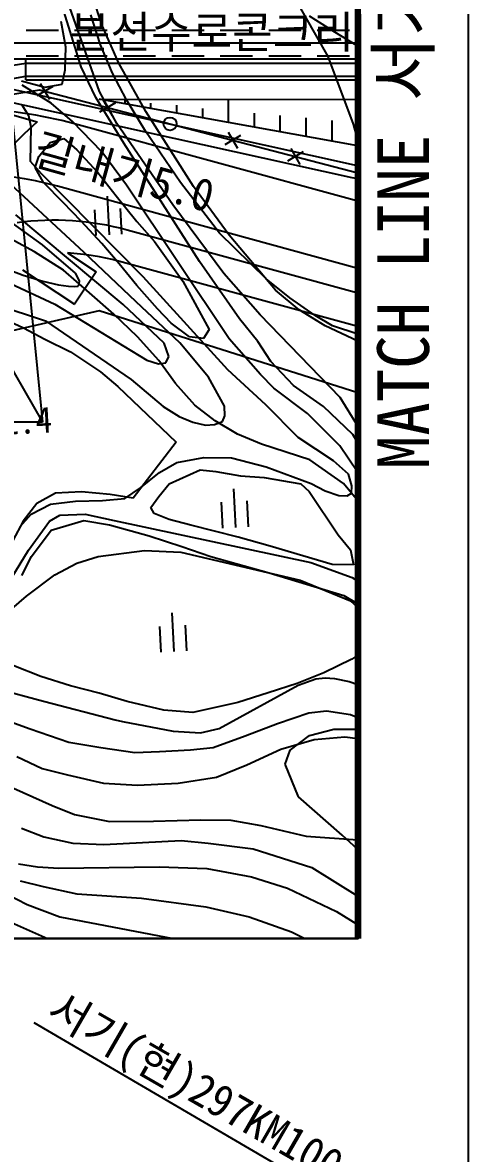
# Model space of a CAD drawing. Header units: millimetres. Extents: x 14054 to 14850, y 1103 to 1809.
# Drawn here: x 14815.4 to 14849.9, y 1374.8 to 1462.2 of the extents above; entities that cross this region are included whole.
import ezdxf
from ezdxf.enums import TextEntityAlignment as Align
from ezdxf.xclip import XClip

# ---------------------------------------------------------------- set-up
doc = ezdxf.new("R2010")
doc.units = ezdxf.units.MM
doc.header["$LTSCALE"] = 10
doc.header["$MEASUREMENT"] = 0
doc.header["$XCLIPFRAME"] = 2
doc.linetypes.add('A-CENTR01', pattern=[2, 1.25, -0.25, 0.25, -0.25])
doc.linetypes.add('HIDDEN', pattern=[0.375, 0.25, -0.125])
for name, color, linetype in [('TN-MACL', 6, 'A-CENTR01'), ('TZ-BASE', 253, 'Continuous'), ('TZ-CABL', 4, 'Continuous'), ('TZ-LEAL', 1, 'Continuous'), ('TZ-LEAT', 3, 'Continuous')]:
    doc.layers.add(name, color=color, linetype=linetype)
doc.layers.add('TX-PAPR', color=2, linetype='Continuous', plot=False)
doc.styles.add('HANA', font='GulimChe.ttf')
doc.styles.get("Standard").update_dxf_attribs({"font": 'GulimChe.ttf'})
doc.styles.add('굴림체', font='GulimChe.ttf')
doc.linetypes.add('ZIGZAG', pattern='A,0.0001,-0.2,[131,ltypeshp.shx,S=0.2,R=0,X=-0.2,Y=0],-0.4,[131,ltypeshp.shx,S=0.2,R=180,X=0.2,Y=0],-0.2', length=0.8001)
doc.dimstyles.get("Standard").update_dxf_attribs({"dimtxt": 0.18, "dimasz": 0.18, "dimexe": 0.18, "dimexo": 0.0625, "dimgap": 0.09, "dimtad": 0, "dimtih": 1, "dimtoh": 1, "dimdec": 4, "dimzin": 0, "dimdsep": 46, "dimtxsty": 'Standard', "dimcen": 0.09, "dimadec": 0, "dimazin": 0, "dimtfac": 1, "dimtdec": 4, "dimtofl": 0, "dimtmove": 0, "dimatfit": 3, "dimfxl": 0, "dimtolj": 1, "dimtzin": 0, "dimarcsym": 0})

# ---------------------------------------------------------------- blocks, each defined once
blk = doc.blocks.new('JD-SSG3')
at = {"layer": 'TZ-BASE'}
for p, q in [((680.241, -4.394, 136), (678.052, 2.19, 136)), ((697.687, -6.794, 137), (694.126, -0.471, 137)), ((680.035, -9.479, 135), (677.181, -1.403, 135)), ((678.601, -7.577, 134), (676.851, -1.955, 134)), ((677.03, -4.041, 133.682), (677.387, -6.031, 133.682)), ((680.112, -5.881, 141.837), (679.352, -3.557, 141.837)), ((696.215, -3.631, 141.837), (698.178, -4.875, 141.837)), ((681.516, -7.291, 136), (680.241, -4.394, 136)), ((698.178, -4.875, 141.837), (699.829, -5.879, 141.837)), ((677.387, -6.031, 133.682), (677.34, -7.835, 133.682)), ((681.021, -8.077, 141.837), (680.112, -5.881, 141.837)), ((699.829, -5.879, 141.837), (699.997, -5.983, 141.837)), ((699.997, -6.991), (279.998, -6.867)), ((674.342, -8.592), (674.343, -6.992)), ((699.657, -12.009, 137), (697.687, -6.794, 137)), ((660.133, -9.573), (674.343, -7.292)), ((674.343, -7.292), (679.998, -7.294)), ((677.34, -7.835, 133.682), (677.113, -8.957, 133.682)), ((679.735, -9.949, 134), (678.601, -7.577, 134)), ((679.998, -7.294), (699.997, -7.3)), ((683.598, -11.031, 136), (681.516, -7.291, 136)), ((671.175, -8.875), (674.343, -8.292)), ((675.805, -9.171, 133.682), (673.985, -8.682, 133.682)), ((674.342, -8.592), (679.998, -8.594)), ((674.343, -8.292), (679.998, -8.294)), ((679.998, -8.294), (699.996, -8.3)), ((679.998, -8.594), (699.996, -8.6)), ((682.113, -10.145, 141.837), (681.021, -8.077, 141.837)), ((699.537, -16.158), (668.645, -9.34)), ((699.721, -15.175), (671.175, -8.875)), ((676.289, -10.4, 133), (674.049, -9.006, 133)), ((676.413, -9.112), (675.193, -9.827)), ((675.445, -8.86), (676.161, -10.08)), ((677.113, -8.957, 133.682), (675.805, -9.171, 133.682)), ((681.371, -11.957, 135), (680.035, -9.479, 135)), ((677.935, -11.799, 133), (676.289, -10.4, 133)), ((681.898, -13.49, 134), (679.735, -9.949, 134)), ((699.996, -13.7), (679.997, -10.094)), ((679.997, -10.094), (699.996, -10.1)), ((681.251, -10.374), (680.031, -11.089)), ((680.283, -10.121), (680.999, -11.341)), ((681.997, -10.455), (681.997, -10.095)), ((683.574, -12.546, 141.837), (682.113, -10.145, 141.837)), ((683.997, -10.815), (683.997, -10.404)), ((689.997, -11.897), (689.997, -10.097)), ((699.996, -13.7), (699.997, -10.1)), ((671.635, -10.824, 131.472), (675.201, -11.837, 131.472)), ((674.56, -11.366, 132), (674.045, -10.551, 132)), ((674.732, -12.254, 132), (674.56, -11.366, 132)), ((687.284, -16.844, 136), (683.598, -11.031, 136)), ((685.997, -11.176), (685.997, -10.547)), ((687.997, -11.536), (687.997, -10.794)), ((691.996, -12.258), (691.997, -11.178)), ((693.996, -12.618), (693.997, -11.358)), ((675.201, -11.837, 131.472), (674.183, -12.789, 131.472)), ((680.207, -14.159, 133), (677.935, -11.799, 133)), ((699.993, -17.983), (678.096, -11.992)), ((685.695, -18.26, 135), (681.371, -11.957, 135)), ((695.996, -12.979), (695.997, -11.539)), ((697.996, -13.339), (697.997, -11.72)), ((699.995, -13.224, 137), (699.657, -12.009, 137)), ((674.183, -12.789, 131.472), (672.832, -14.107, 131.472)), ((674.704, -14.913, 132), (674.732, -12.254, 132)), ((686.276, -16.537, 141.837), (683.574, -12.546, 141.837)), ((690.927, -12.897), (689.707, -13.613)), ((689.96, -12.645), (690.675, -13.865)), ((675.333, -14.526, 132.264), (676.223, -13.445, 132.264)), ((676.223, -13.445, 132.264), (677.256, -13.119, 132.264)), ((677.256, -13.119, 132.264), (678.263, -13.99, 132.264)), ((678.263, -13.99, 132.264), (679.893, -15.748, 132.264)), ((687.753, -22.63, 134), (681.898, -13.49, 134)), ((694.798, -13.907), (695.513, -15.127)), ((675.053, -15.371, 132.264), (675.333, -14.526, 132.264)), ((682.1, -16.741, 133), (680.207, -14.159, 133)), ((695.766, -14.159), (694.546, -14.875)), ((675.548, -15.858, 132), (674.704, -14.913, 132)), ((675.691, -16.534, 132.264), (675.053, -15.371, 132.264)), ((699.994, -15.227), (699.721, -15.175)), ((683.41, -23.825, 132), (675.548, -15.858, 132)), ((677.21, -18.071, 132.264), (675.691, -16.534, 132.264)), ((679.893, -15.748, 132.264), (681.3, -17.559, 132.264)), ((689.292, -20.438, 141.837), (686.276, -16.537, 141.837)), ((699.994, -16.246), (699.537, -16.158)), ((678.838, -21.935, 131), (673.139, -16.645, 131)), ((699.991, -23.166), (676.776, -16.815)), ((690.048, -28.627, 133), (682.1, -16.741, 133)), ((690.044, -20.605, 136), (687.284, -16.844, 136)), ((678.602, -19.515, 132.264), (677.21, -18.071, 132.264)), ((680.607, -17.586, 131.767), (680.762, -20.582, 131.767)), ((681.3, -17.559, 132.264), (682.909, -19.538, 132.264)), ((689.641, -23.565, 135), (685.695, -18.26, 135)), ((675.62, -21.354, 129), (672.381, -19.006, 129)), ((681.845, -25.957, 130), (673.552, -19.037, 130)), ((679.763, -20.634, 131.767), (679.66, -18.637, 131.767)), ((681.761, -20.53, 131.767), (681.657, -18.533, 131.767)), ((680.212, -21.253, 132.264), (678.602, -19.515, 132.264)), ((682.909, -19.538, 132.264), (684.263, -21.091, 132.264)), ((674.999, -21.888), (672.575, -20.568)), ((699.99, -25.084), (682.15, -20.203)), ((692.9, -23.974, 141.837), (689.292, -20.438, 141.837)), ((693.632, -24.863, 136), (690.044, -20.605, 136)), ((678.174, -23.549, 129), (675.62, -21.354, 129)), ((681.547, -22.807, 132.264), (680.212, -21.253, 132.264)), ((684.263, -21.091, 132.264), (686.474, -24.16, 132.264)), ((671.596, -22.729, 129), (674.126, -23.684, 129)), ((677.237, -23.299), (674.999, -21.888)), ((677.552, -21.977), (679.754, -23.433)), ((677.552, -21.977), (679.754, -23.433)), ((677.552, -21.977), (679.754, -23.433)), ((682.861, -25.759, 131), (678.838, -21.935, 131)), ((699.989, -27.675), (681.491, -22.615)), ((690.846, -27.071, 134), (687.753, -22.63, 134)), ((674.085, -23.281), (678.099, -25.935)), ((679.252, -25.059), (677.237, -23.299)), ((679.754, -23.433), (678.099, -25.935)), ((679.754, -23.433), (678.099, -25.935)), ((679.754, -23.433), (678.099, -25.935)), ((678.467, -24.134, 129), (678.174, -23.549, 129)), ((682.9, -24.491, 132.264), (681.547, -22.807, 132.264)), ((692.441, -26.763, 135), (689.641, -23.565, 135)), ((673.152, -24.344, 130), (676.579, -25.925, 130)), ((674.126, -23.684, 129), (675.653, -24.168, 129)), ((675.653, -24.168, 129), (676.869, -24.443, 129)), ((676.869, -24.443, 129), (677.626, -24.554, 129)), ((678.376, -24.552, 129), (678.444, -24.399, 129)), ((678.444, -24.399, 129), (678.467, -24.134, 129)), ((689.95, -31.024, 132), (683.41, -23.825, 132)), ((686.474, -24.16, 132.264), (688.497, -27.89, 132.264)), ((694.732, -25.457, 141.837), (692.9, -23.974, 141.837)), ((677.626, -24.554, 129), (678.077, -24.568, 129)), ((678.077, -24.568, 129), (678.376, -24.552, 129)), ((681.14, -26.708), (679.252, -25.059)), ((684.51, -26.285, 132.264), (682.9, -24.491, 132.264)), ((695.445, -26.382, 136), (693.632, -24.863, 136)), ((671.526, -25.791, 131), (675.844, -27.236, 131)), ((676.579, -25.925, 130), (683.686, -30.271, 130)), ((685.025, -28.953, 130), (681.845, -25.957, 130)), ((686.224, -28.922, 131), (682.861, -25.759, 131)), ((696.677, -26.811, 141.837), (694.732, -25.457, 141.837)), ((679.992, -26.444), (659.99, -31.028)), ((679.992, -26.444), (659.99, -31.028)), ((671.769, -26.657, 131.583), (674.157, -27.756, 131.583)), ((699.987, -32.799), (679.992, -26.444)), ((699.987, -32.799), (679.992, -26.444)), ((682.952, -28.467), (681.14, -26.708)), ((685.572, -27.413, 132.264), (684.51, -26.285, 132.264)), ((692.27, -28.817, 134), (690.846, -27.071, 134)), ((698.615, -33.143, 135), (692.441, -26.763, 135)), ((697.454, -27.623, 136), (695.445, -26.382, 136)), ((698.016, -27.611, 141.837), (696.677, -26.811, 141.837)), ((674.157, -27.756, 131.583), (675.808, -28.63, 131.583)), ((675.844, -27.236, 131), (682.477, -31.759, 131)), ((686.966, -28.47, 132.264), (685.572, -27.413, 132.264)), ((688.497, -27.89, 132.264), (688.069, -28.587, 132.264)), ((699.989, -28.804, 136), (697.454, -27.623, 136)), ((699.989, -28.259, 141.837), (698.016, -27.611, 141.837)), ((675.808, -28.63, 131.583), (677.791, -29.617, 131.583)), ((684.599, -30.298), (682.952, -28.467)), ((688.069, -28.587, 132.264), (686.966, -28.47, 132.264)), ((692.472, -31.38, 133), (690.048, -28.627, 133)), ((693.254, -30.366, 134), (692.27, -28.817, 134)), ((677.791, -29.617, 131.583), (680.103, -31.176, 131.583)), ((685.383, -29.979, 130), (685.025, -28.953, 130)), ((688.449, -31.588, 131), (686.224, -28.922, 131)), ((683.686, -30.271, 130), (684.574, -30.558, 130)), ((684.574, -30.558, 130), (685.158, -30.479, 130)), ((685.896, -32.073), (684.599, -30.298)), ((685.158, -30.479, 130), (685.383, -29.979, 130)), ((695.02, -32.221, 134), (693.254, -30.366, 134)), ((680.103, -31.176, 131.583), (681.44, -32.307, 131.583)), ((692.872, -33.723, 132), (689.95, -31.024, 132)), ((693.501, -32.439, 133), (692.472, -31.38, 133)), ((681.44, -32.307, 131.583), (685.946, -36.602, 131.583)), ((682.477, -31.759, 131), (684.95, -33.856, 131)), ((687.397, -33.738), (685.896, -32.073)), ((689.678, -33.819, 131), (688.449, -31.588, 131)), ((697.329, -33.84, 134), (695.02, -32.221, 134)), ((696.106, -34.39, 133), (693.501, -32.439, 133)), ((699.987, -35.371, 135), (698.615, -33.143, 135)), ((684.95, -33.856, 131), (686.172, -34.627, 131)), ((688.974, -34.962), (687.397, -33.738)), ((689.717, -34.582, 131), (689.678, -33.819, 131)), ((695.367, -36.236, 132), (692.872, -33.723, 132)), ((699.598, -36.017, 134), (697.329, -33.84, 134)), ((686.172, -34.627, 131), (687.238, -35.058, 131)), ((690.698, -35.984), (688.974, -34.962)), ((689.531, -35.009, 131), (689.717, -34.582, 131)), ((698.601, -36.903, 133), (696.106, -34.39, 133)), ((687.238, -35.058, 131), (688.224, -35.285, 131)), ((688.224, -35.285, 131), (688.917, -35.249, 131)), ((688.917, -35.249, 131), (689.531, -35.009, 131)), ((685.946, -36.602, 131.583), (682.626, -40.929, 131.583)), ((692.554, -36.767), (690.698, -35.984)), ((698.103, -38.041, 132), (695.367, -36.236, 132)), ((699.986, -36.648, 134), (699.598, -36.017, 134)), ((696.284, -37.966), (692.554, -36.767)), ((699.985, -38.947, 133), (698.601, -36.903, 133)), ((684.658, -38.947, 132), (686.009, -38.182, 132)), ((686.009, -38.182, 132), (688.076, -37.796, 132)), ((688.076, -37.796, 132), (690.233, -37.824, 132)), ((690.233, -37.824, 132), (692.912, -38.519, 132)), ((698.889, -39.803), (696.284, -37.966)), ((699.271, -39.093, 132), (698.103, -38.041, 132)), ((683.189, -40.136, 132), (684.658, -38.947, 132)), ((685.413, -39.821, 132.577), (687.811, -38.748, 132.577)), ((687.811, -38.748, 132.577), (689.026, -38.884, 132.577)), ((689.026, -38.884, 132.577), (690.92, -39.207, 132.577)), ((690.92, -39.207, 132.577), (692.742, -39.346, 132.577)), ((692.742, -39.346, 132.577), (695.593, -39.822, 132.577)), ((692.912, -38.519, 132), (696.386, -39.799, 132)), ((699.526, -39.984, 132), (699.271, -39.093, 132)), ((681.98, -40.963, 132), (683.189, -40.136, 132)), ((684.597, -40.811, 132.577), (685.413, -39.821, 132.577)), ((690.386, -40.21, 132.117), (690.542, -43.206, 132.117)), ((695.593, -39.822, 132.577), (696.234, -40.414, 132.577)), ((696.386, -39.799, 132), (697.459, -40.369, 132)), ((699.984, -41.132), (698.889, -39.803)), ((699.485, -40.542, 132), (699.526, -39.984, 132)), ((676.626, -40.546, 131.583), (675.186, -41.348, 131.583)), ((678.634, -40.447, 131.583), (676.626, -40.546, 131.583)), ((680.86, -40.661, 131.583), (678.634, -40.447, 131.583)), ((680.25, -41.123, 132), (681.98, -40.963, 132)), ((682.626, -40.929, 131.583), (680.86, -40.661, 131.583)), ((683.985, -41.654, 132.577), (684.597, -40.811, 132.577)), ((696.234, -40.414, 132.577), (698.462, -43.777, 132.577)), ((697.459, -40.369, 132), (698.521, -40.731, 132)), ((698.521, -40.731, 132), (699.149, -40.768, 132)), ((699.149, -40.768, 132), (699.485, -40.542, 132)), ((675.186, -41.348, 131.583), (674.13, -42.723, 131.583)), ((674.74, -42.173, 132), (676.23, -41.401, 132)), ((676.23, -41.401, 132), (678.165, -41.161, 132)), ((678.165, -41.161, 132), (680.25, -41.123, 132)), ((684.24, -42.116, 132.577), (683.985, -41.654, 132.577)), ((689.543, -43.258, 132.117), (689.44, -41.26, 132.117)), ((691.54, -43.154, 132.117), (691.437, -41.157, 132.117)), ((674.13, -42.723, 131.583), (673.33, -44.21, 131.583)), ((673.885, -43.121, 132), (674.74, -42.173, 132)), ((674.537, -44.965, 133), (676.16, -42.725, 133)), ((676.16, -42.725, 133), (676.971, -42.266, 133)), ((676.298, -43.416, 134.087), (678.806, -42.675, 134.087)), ((676.971, -42.266, 133), (678.913, -42.165, 133)), ((678.806, -42.675, 134.087), (680.792, -42.999, 134.087)), ((678.913, -42.165, 133), (681.165, -42.674, 133)), ((681.165, -42.674, 133), (696.356, -45.92, 133)), ((685.416, -42.583, 132.577), (684.24, -42.116, 132.577)), ((687.088, -43.015, 132.577), (685.416, -42.583, 132.577)), ((674.759, -45.451, 134.087), (676.298, -43.416, 134.087)), ((680.792, -42.999, 134.087), (683.862, -43.844, 134.087)), ((688.908, -43.485, 132.577), (687.088, -43.015, 132.577)), ((690.729, -43.955, 132.577), (688.908, -43.485, 132.577)), ((683.862, -43.844, 134.087), (686.38, -44.668, 134.087)), ((693.21, -44.651, 132.577), (690.729, -43.955, 132.577)), ((698.462, -43.777, 132.577), (699.431, -44.924, 132.577)), ((672.615, -48.124, 133), (674.537, -44.965, 133)), ((674.033, -46.92, 134.087), (674.759, -45.451, 134.087)), ((678.275, -45.953, 134), (679.918, -45.451, 134)), ((679.918, -45.451, 134), (683.51, -44.987, 134)), ((683.51, -44.987, 134), (686.299, -45.12, 134)), ((686.299, -45.12, 134), (695.522, -47.284, 134)), ((686.38, -44.668, 134.087), (688.622, -45.453, 134.087)), ((688.622, -45.453, 134.087), (693.144, -46.712, 134.087)), ((695.746, -45.4, 132.577), (693.21, -44.651, 132.577)), ((698.007, -46.075, 132.577), (695.746, -45.4, 132.577)), ((699.431, -44.924, 132.577), (699.645, -46.084, 132.577)), ((676.584, -46.875, 134), (678.275, -45.953, 134)), ((696.356, -45.92, 133), (699.546, -47.075, 133)), ((699.645, -46.084, 132.577), (698.007, -46.075, 132.577)), ((674.374, -48.52, 134), (676.584, -46.875, 134)), ((693.144, -46.712, 134.087), (698.896, -48.473, 134.087)), ((699.546, -47.075, 133), (699.982, -47.365, 133)), ((695.522, -47.284, 134), (699.431, -48.889, 134)), ((672.511, -50.146, 134), (674.374, -48.52, 134)), ((698.896, -48.473, 134.087), (699.981, -49.104, 134.087)), ((699.431, -48.889, 134), (699.981, -49.385, 134)), ((685.621, -49.813, 134.05), (685.777, -52.809, 134.05)), ((684.778, -52.86, 134.05), (684.674, -50.863, 134.05)), ((686.775, -52.757, 134.05), (686.672, -50.76, 134.05)), ((699.98, -53.072, 134.087), (699.513, -53.393, 134.087)), ((665.976, -54.074, 135), (675.695, -56.63, 135)), ((675.5, -54.733, 134.087), (673.405, -53.894, 134.087)), ((699.513, -53.393, 134.087), (697.354, -54.448, 134.087)), ((662.307, -54.311, 136), (674.671, -58.767, 136)), ((677.778, -55.446, 134.087), (675.5, -54.733, 134.087)), ((697.354, -54.448, 134.087), (695.288, -55.265, 134.087)), ((695.373, -55.398, 135), (696.732, -54.902, 135)), ((696.732, -54.902, 135), (697.464, -54.827, 135)), ((697.464, -54.827, 135), (698.177, -54.874, 135)), ((698.177, -54.874, 135), (699.319, -55.108, 135)), ((680.003, -56.01, 134.087), (677.778, -55.446, 134.087)), ((689.264, -58.747, 135), (695.373, -55.398, 135)), ((695.288, -55.265, 134.087), (693.056, -55.99, 134.087)), ((699.319, -55.108, 135), (699.979, -55.351, 135)), ((675.695, -56.63, 135), (681.244, -58.09, 135)), ((682.172, -56.666, 134.087), (680.003, -56.01, 134.087)), ((685.003, -57.345, 134.087), (682.172, -56.666, 134.087)), ((690.713, -56.75, 134.087), (687.23, -57.523, 134.087)), ((693.056, -55.99, 134.087), (690.713, -56.75, 134.087)), ((687.23, -57.523, 134.087), (685.003, -57.345, 134.087)), ((693.777, -58.355, 136), (696.192, -57.539, 136)), ((696.192, -57.539, 136), (697.567, -57.391, 136)), ((697.567, -57.391, 136), (699.425, -57.679, 136)), ((699.425, -57.679, 136), (699.978, -57.891, 136)), ((681.244, -58.09, 135), (681.811, -58.201, 135)), ((681.811, -58.201, 135), (685.713, -58.966, 135)), ((691.292, -59.329, 136), (693.777, -58.355, 136)), ((674.671, -58.767, 136), (677.646, -59.806, 136)), ((685.713, -58.966, 135), (687.83, -59.096, 135)), ((687.83, -59.096, 135), (689.264, -58.747, 135)), ((688.804, -60.226, 136), (691.292, -59.329, 136)), ((694.762, -60.418, 139.554), (696.241, -59.302, 139.554)), ((696.241, -59.302, 139.554), (698.121, -58.797, 139.554)), ((696.606, -59.591, 137), (698.976, -59.391, 137)), ((698.121, -58.797, 139.554), (699.978, -58.808, 139.554)), ((698.976, -59.391, 137), (699.978, -59.517, 137)), ((677.646, -59.806, 136), (680.125, -60.215, 136)), ((680.125, -60.215, 136), (682.757, -60.616, 136)), ((687.047, -60.394, 136), (688.804, -60.226, 136)), ((694.033, -60.339, 137), (696.606, -59.591, 137)), ((673.647, -60.904, 137), (675.601, -61.832, 137)), ((682.757, -60.616, 136), (684.672, -60.517, 136)), ((684.672, -60.517, 136), (687.047, -60.394, 136)), ((691.408, -61.55, 137), (694.033, -60.339, 137)), ((694.369, -61.52, 139.554), (694.762, -60.418, 139.554)), ((675.601, -61.832, 137), (677.547, -62.345, 137)), ((689.077, -62.515, 137), (691.408, -61.55, 137)), ((695.405, -64.048, 139.554), (694.369, -61.52, 139.554)), ((677.547, -62.345, 137), (680.345, -62.968, 137)), ((686.105, -62.977, 137), (689.077, -62.515, 137)), ((672.623, -63.041, 138), (676.364, -64.71, 138)), ((680.345, -62.968, 137), (682.965, -63.139, 137)), ((682.965, -63.139, 137), (686.105, -62.977, 137)), ((698.776, -67.012, 139.554), (695.405, -64.048, 139.554)), ((676.364, -64.71, 138), (678.089, -65.389, 138)), ((678.089, -65.389, 138), (680.806, -65.939, 138)), ((673.996, -66.446, 139), (675.721, -67.124, 139)), ((680.806, -65.939, 138), (684.184, -65.917, 138)), ((684.184, -65.917, 138), (687.865, -65.803, 138)), ((687.865, -65.803, 138), (690.171, -65.837, 138)), ((690.171, -65.837, 138), (692.496, -66.254, 138)), ((692.496, -66.254, 138), (695.995, -67.071, 138)), ((675.721, -67.124, 139), (677.974, -67.622, 139)), ((695.995, -67.071, 138), (699.975, -67.36, 138)), ((699.975, -68.101, 139.554), (698.776, -67.012, 139.554)), ((677.974, -67.622, 139), (680.361, -67.728, 139)), ((680.361, -67.728, 139), (683.348, -67.573, 139)), ((683.348, -67.573, 139), (686.336, -67.418, 139)), ((686.336, -67.418, 139), (688.42, -67.617, 139)), ((688.42, -67.617, 139), (691.898, -68.051, 139)), ((691.898, -68.051, 139), (696.428, -69.506, 139)), ((673.756, -69.222, 140), (675.228, -69.453, 140)), ((675.228, -69.453, 140), (676.891, -69.561, 140)), ((676.891, -69.561, 140), (684.646, -69.445, 140)), ((684.646, -69.445, 140), (688.321, -69.585, 140)), ((688.321, -69.585, 140), (691.773, -70.213, 140)), ((696.428, -69.506, 139), (699.973, -71.726, 139)), ((673.901, -70.52, 141), (675.668, -70.957, 141)), ((691.773, -70.213, 140), (694.558, -71.107, 140)), ((671.933, -71.083, 142), (674.446, -72.354, 142)), ((675.668, -70.957, 141), (678.269, -71.548, 141)), ((678.269, -71.548, 141), (683.264, -71.883, 141)), ((694.558, -71.107, 140), (698.332, -72.893, 140)), ((674.446, -72.354, 142), (676.955, -73.316, 142)), ((683.264, -71.883, 141), (688.249, -72.551, 141)), ((688.249, -72.551, 141), (691.59, -73.312, 141)), ((676.955, -73.316, 142), (687.443, -75.331, 142)), ((691.59, -73.312, 141), (694.87, -74.485, 141)), ((698.332, -72.893, 140), (699.972, -73.907, 140)), ((673.223, -73.75, 143), (676.814, -75.366, 143)), ((694.87, -74.485, 141), (699.971, -77.028, 141))]:
    blk.add_line(p, q, dxfattribs=at)
at = {"layer": 'TZ-BASE', "ltscale": 0.2}
for p, q in [((661.044, -11.624), (675.389, -9.362)), ((675.389, -9.362), (699.994, -15.779))]:
    blk.add_line(p, q, dxfattribs=at)
at = {"layer": 'TZ-BASE'}
blk.add_circle((685.479, -11.993), 0.5, dxfattribs=at)
for centre, radius, end in [((669.52, -43.34), 32.5, 103.53612), ((669.52, -43.34), 27.5, 103.53612), ((676.543, -40.7), 21.25, 97.78817), ((676.543, -40.7), 18.75, 86.91463)]:
    blk.add_arc(centre, radius, 74.69964, end, dxfattribs=at)
at = {"layer": 'TZ-BASE', "style": 'HANA'}
for s, height, rotation, p in [('본선수로콘크리트', 2.5, 359.98165, (677.727, -6.13)), ('길내기5.0', 2.5, 344.43564, (674.691, -15.033)), ('131.4', 2, 2.96834, (669.958, -36.179, 131.399))]:
    blk.add_text(s, height=height, rotation=rotation, dxfattribs=at).set_placement(p)

msp = doc.modelspace()

# ---------------------------------------------------------------- linework, layer by layer
at = {"layer": 'TN-MACL', "const_width": 0.5}
msp.add_lwpolyline([(14841.361, 1541.395), (14841.361, 1391.395)], dxfattribs=at)
at = {"layer": 'TX-PAPR'}
msp.add_lwpolyline([(14053.889, 1103.051), (14849.889, 1103.051), (14849.889, 1619.051), (14053.889, 1619.051)], close=True, dxfattribs=at)
at = {"layer": 'TX-PAPR', "flags": 128}
msp.add_lwpolyline([(14841.361, 1541.395), (14841.361, 1391.395), (14141.362, 1391.395), (14141.362, 1541.395)], close=True, dxfattribs=at)
at = {"layer": 'TZ-CABL', "linetype": 'HIDDEN', "elevation": 172.486}
for points in [[(14793.216, 1461.657), (14841.367, 1461.657)], [(14793.47, 1460.657), (14841.367, 1460.657)], [(14793.216, 1459.657), (14841.367, 1459.657)]]:
    msp.add_lwpolyline(points, dxfattribs=at)
at = {"layer": 'TZ-CABL', "linetype": 'ZIGZAG', "ltscale": 0.5, "elevation": 172.486}
msp.add_lwpolyline([(14793.47, 1460.657), (14841.367, 1460.657)], dxfattribs=at)
at = {"layer": 'TZ-LEAL'}
msp.add_lwpolyline([(14816.303, 1384.896), (14843.685, 1368.871), (14843.685, 1364.871)], dxfattribs=at)

# ---------------------------------------------------------------- block references
at = {"layer": 'TZ-BASE'}
ref = msp.add_blockref('JD-SSG3', (14141.362, 1466.395), dxfattribs=at)
XClip(ref).set_block_clipping_path([(-0.0000000005, -74.9999998167), (699.9994600031, 75.0000001883)])

# ---------------------------------------------------------------- texts
at = {"layer": 'TN-MACL', "style": '굴림체'}
msp.add_text('MATCH LINE 서기(현)297㎞100.00', height=4, rotation=90, dxfattribs=at).set_placement((14844.845, 1466.395), align=Align.MIDDLE_CENTER)
at = {"layer": 'TZ-LEAT', "style": '굴림체'}
msp.add_text('서기(현)297KM100.00', height=2.5, rotation=330, dxfattribs=at).set_placement((14830.287, 1377.699), align=Align.CENTER)

# ---------------------------------------------------------------- leaders
at = {"layer": 'TZ-BASE'}
for points, override in [([(14811.518, 1486.572, 172.486), (14816.979, 1431.34, 172.486)], {"dimscale": 1, "dimgap": 1, "dimtad": 0, "dimzin": 8, "dimtxsty": 'Standard', "dimadec": 3, "dimtdec": 3}), ([(14793.316, 1472.429), (14816.979, 1431.34), (14776.965, 1431.355)], {"dimscale": 1, "dimzin": 8, "dimtxsty": 'Standard', "dimadec": 3, "dimtdec": 3})]:
    msp.add_leader(points, dimstyle='Standard', override=override, dxfattribs=at)

doc.saveas('drawing.dxf')
